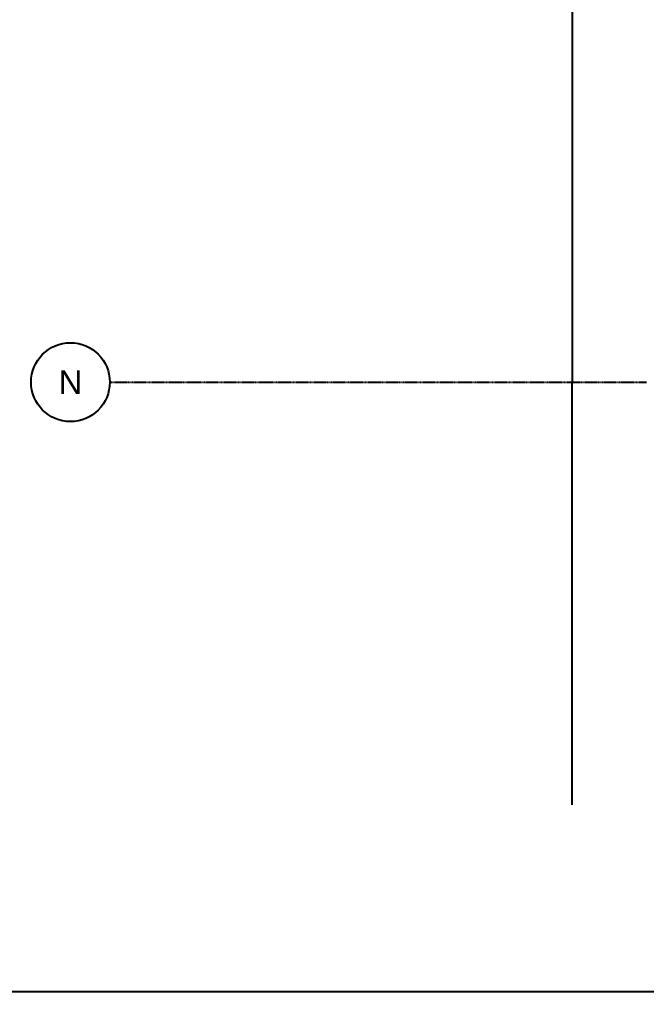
# Model space of a CAD drawing. Header units: inches. Extents: x -21257 to 11444, y 0 to 8704.
# Drawn here: x 461 to 1000, y 0 to 835 of the extents above; entities that cross this region are included whole.
import ezdxf
from ezdxf.enums import TextEntityAlignment as Align

# ---------------------------------------------------------------- set-up
doc = ezdxf.new("R2010")
doc.units = ezdxf.units.IN
doc.header["$MEASUREMENT"] = 0
doc.linetypes.add('CENTER2', pattern=[1.125, 0.75, -0.125, 0.125, -0.125])
for name, color, linetype in [('Bldg_Cline', 8, 'CENTER2'), ('Bldg_Colnum', 8, 'Continuous'), ('ECT_PAGE_FRAM', 7, 'Continuous')]:
    doc.layers.add(name, color=color, linetype=linetype)
doc.styles.add('Fortna', font='arial.ttf', dxfattribs={"height": 0.09375})

# ---------------------------------------------------------------- blocks, each defined once
blk = doc.blocks.new('Colnum')
blk.add_circle((0, 0), 0.1566)
at = {"style": 'Fortna'}
blk.add_attdef('1', text='', height=0.0938, dxfattribs=at).set_placement((0, 0), align=Align.MIDDLE)
blk = doc.blocks.new('Promise-US15-100330-00-10-003 Bldg Colums')
at = {"layer": 'Bldg_Cline'}
blk.add_line((-389.27, 8), (72, 8), dxfattribs=at)
at = {"layer": 'Bldg_Colnum'}
for p in [(8, 7709.88), (8, -354.99)]:
    blk.add_line(p, (8, 8), dxfattribs=at)
at = {"layer": 'Bldg_Colnum', "xscale": 216, "yscale": 216, "zscale": 216}
blk.add_blockref('Colnum', (-423.08, 8), dxfattribs=at).add_auto_attribs({'1': 'N'})

msp = doc.modelspace()

# ---------------------------------------------------------------- linework, layer by layer
at = {"layer": 'ECT_PAGE_FRAM'}
msp.add_lwpolyline([(0, 0), (11264, 0), (11264, 8704), (0, 8704)], close=True, dxfattribs=at)

# ---------------------------------------------------------------- block references
msp.add_blockref('Promise-US15-100330-00-10-003 Bldg Colums', (928.05, 515.51))

doc.saveas('drawing.dxf')
